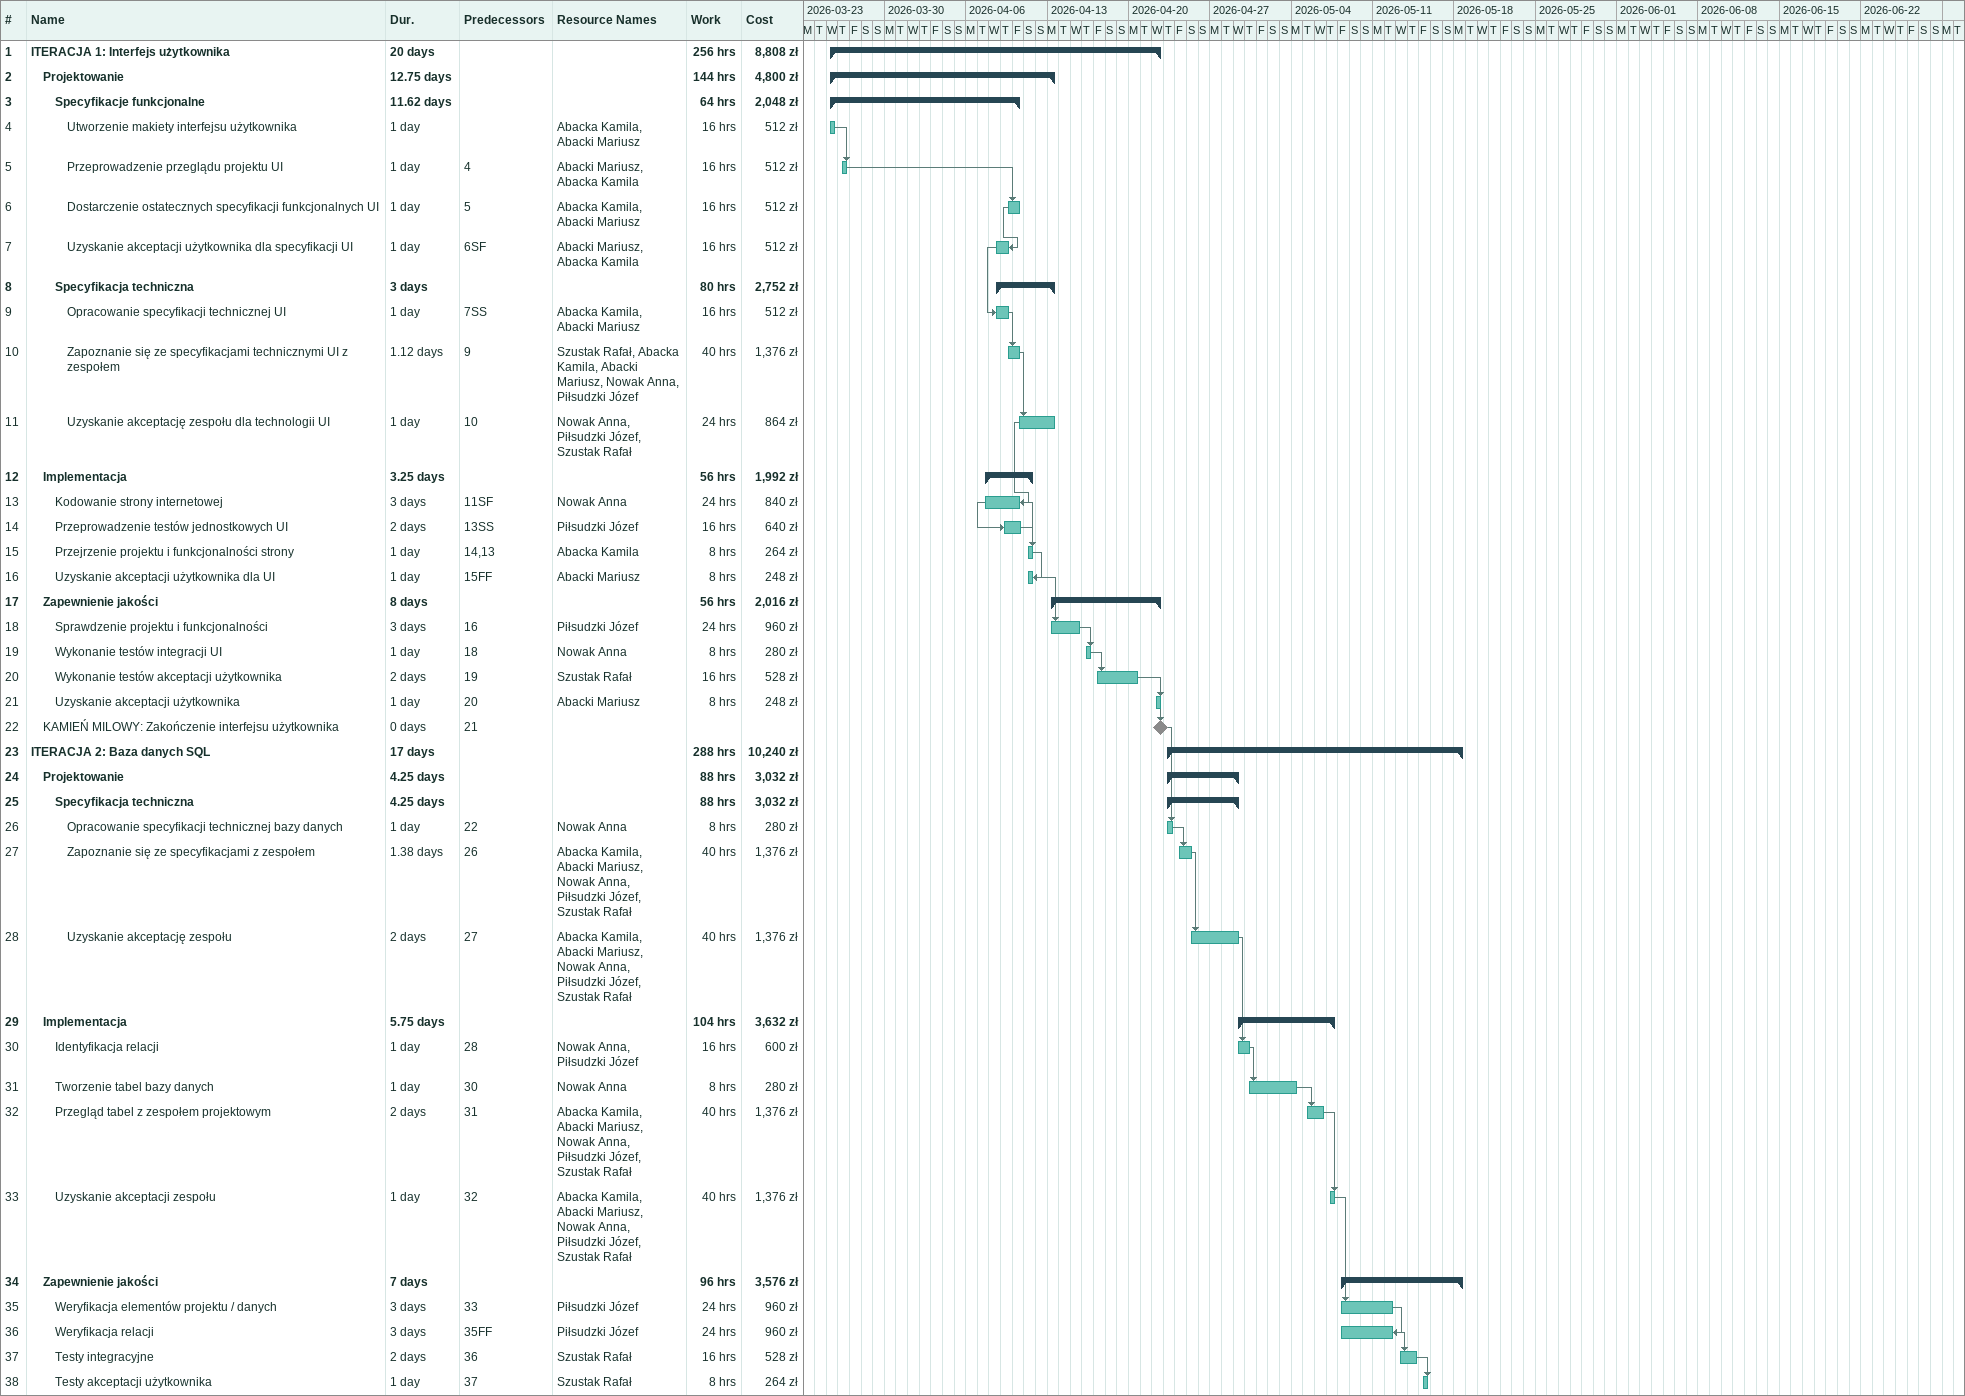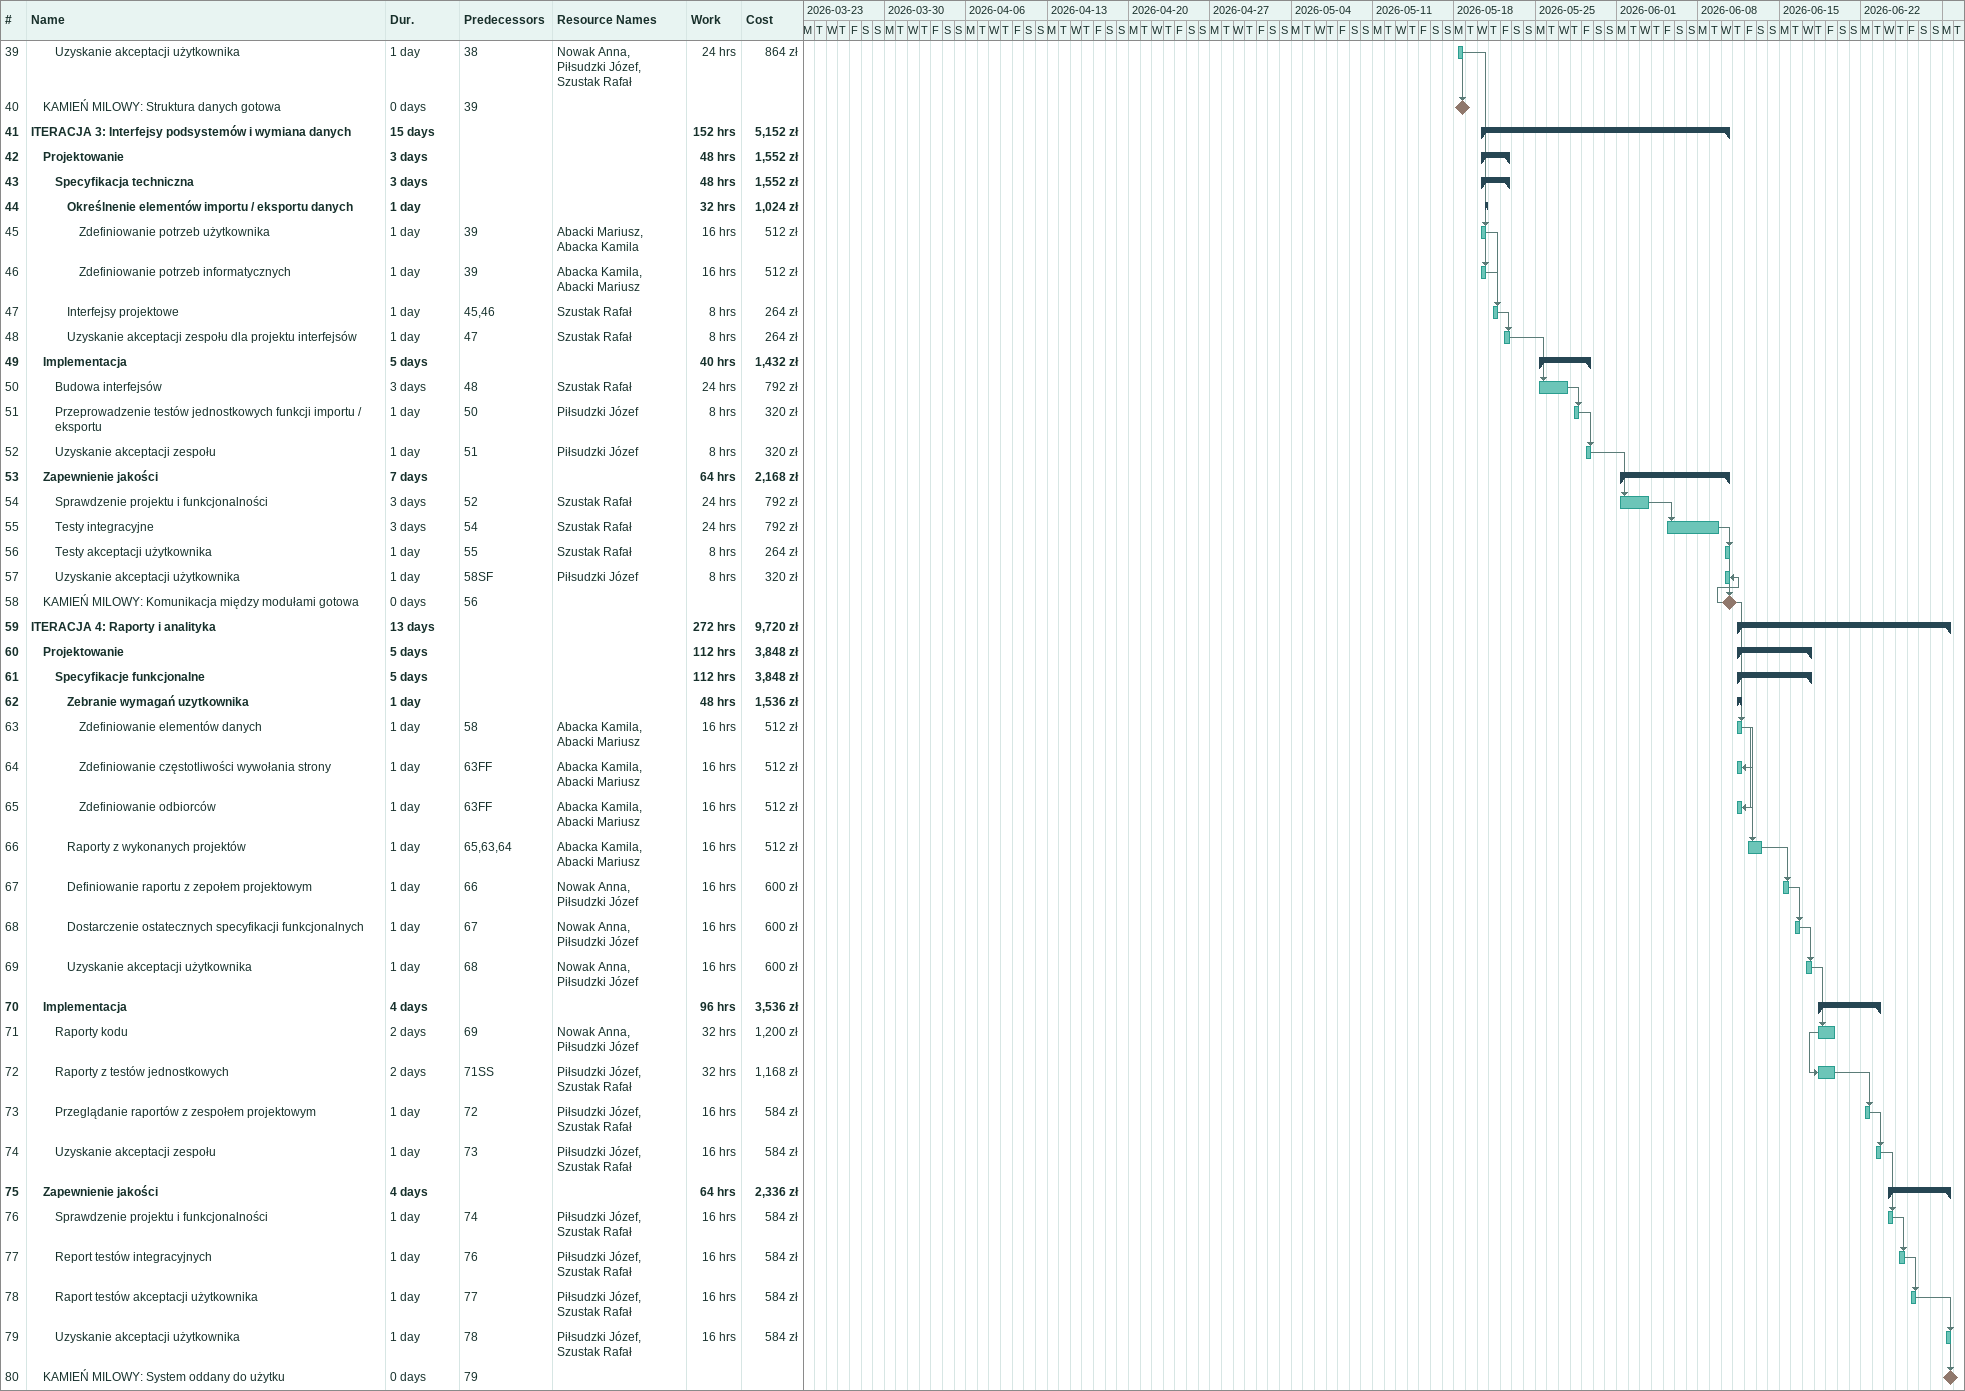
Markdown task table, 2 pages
| ID | Level | Task | Duration | Start | Finish | Predecessors | Resources | Work (h) | Cost (zł) |
|---|---|---|---|---|---|---|---|---|---|
| 1 | 1 | **ITERACJA 1: Interfejs użytkownika** | 20d | 2026-03-25 | 2026-04-22 |  |  | 256 | 8808 |
| 2 | 2 | **Projektowanie** | 12.75d | 2026-03-25 | 2026-04-13 |  |  | 144 | 4800 |
| 3 | 3 | **Specyfikacje funkcjonalne** | 11.62d | 2026-03-25 | 2026-04-10 |  |  | 64 | 2048 |
| 4 | 4 | Utworzenie makiety interfejsu użytkownika | 1d | 2026-03-25 | 2026-03-25 |  | Abacka Kamila, Abacki Mariusz | 16 | 512 |
| 5 | 4 | Przeprowadzenie przeglądu projektu UI | 1d | 2026-03-26 | 2026-03-26 | 4 | Abacki Mariusz, Abacka Kamila | 16 | 512 |
| 6 | 4 | Dostarczenie ostatecznych specyfikacji funkcjonalnych UI | 1d | 2026-04-09 | 2026-04-10 | 5 | Abacka Kamila, Abacki Mariusz | 16 | 512 |
| 7 | 4 | Uzyskanie akceptacji użytkownika dla specyfikacji UI | 1d | 2026-04-08 | 2026-04-09 | 6SF | Abacki Mariusz, Abacka Kamila | 16 | 512 |
| 8 | 3 | **Specyfikacja techniczna** | 3d | 2026-04-08 | 2026-04-13 |  |  | 80 | 2752 |
| 9 | 4 | Opracowanie specyfikacji technicznej UI | 1d | 2026-04-08 | 2026-04-09 | 7SS | Abacka Kamila, Abacki Mariusz | 16 | 512 |
| 10 | 4 | Zapoznanie się ze specyfikacjami technicznymi UI z zespołem | 1.12d | 2026-04-09 | 2026-04-10 | 9 | Szustak Rafał, Abacka Kamila, Abacki Mariusz, Nowak Anna, Piłsudzki Józef | 40 | 1376 |
| 11 | 4 | Uzyskanie akceptację zespołu dla technologii UI | 1d | 2026-04-10 | 2026-04-13 | 10 | Nowak Anna, Piłsudzki Józef, Szustak Rafał | 24 | 864 |
| 12 | 2 | **Implementacja** | 3.25d | 2026-04-07 | 2026-04-11 |  |  | 56 | 1992 |
| 13 | 3 | Kodowanie strony internetowej | 3d | 2026-04-07 | 2026-04-10 | 11SF | Nowak Anna | 24 | 840 |
| 14 | 3 | Przeprowadzenie testów jednostkowych UI | 2d | 2026-04-09 | 2026-04-10 | 13SS | Piłsudzki Józef | 16 | 640 |
| 15 | 3 | Przejrzenie projektu i funkcjonalności strony | 1d | 2026-04-11 | 2026-04-11 | 14, 13 | Abacka Kamila | 8 | 264 |
| 16 | 3 | Uzyskanie akceptacji użytkownika dla UI | 1d | 2026-04-11 | 2026-04-11 | 15FF | Abacki Mariusz | 8 | 248 |
| 17 | 2 | **Zapewnienie jakości** | 8d | 2026-04-13 | 2026-04-22 |  |  | 56 | 2016 |
| 18 | 3 | Sprawdzenie projektu i funkcjonalności | 3d | 2026-04-13 | 2026-04-15 | 16 | Piłsudzki Józef | 24 | 960 |
| 19 | 3 | Wykonanie testów integracji UI | 1d | 2026-04-16 | 2026-04-16 | 18 | Nowak Anna | 8 | 280 |
| 20 | 3 | Wykonanie testów akceptacji użytkownika | 2d | 2026-04-17 | 2026-04-20 | 19 | Szustak Rafał | 16 | 528 |
| 21 | 3 | Uzyskanie akceptacji użytkownika | 1d | 2026-04-22 | 2026-04-22 | 20 | Abacki Mariusz | 8 | 248 |
| 22 | 2 | KAMIEŃ MILOWY: Zakończenie interfejsu użytkownika | 0d | 2026-04-22 | 2026-04-22 | 21 |  |  |  |
| 23 | 1 | **ITERACJA 2: Baza danych SQL** | 17d | 2026-04-23 | 2026-05-18 |  |  | 288 | 10240 |
| 24 | 2 | **Projektowanie** | 4.25d | 2026-04-23 | 2026-04-29 |  |  | 88 | 3032 |
| 25 | 3 | **Specyfikacja techniczna** | 4.25d | 2026-04-23 | 2026-04-29 |  |  | 88 | 3032 |
| 26 | 4 | Opracowanie specyfikacji technicznej bazy danych | 1d | 2026-04-23 | 2026-04-23 | 22 | Nowak Anna | 8 | 280 |
| 27 | 4 | Zapoznanie się ze specyfikacjami z zespołem | 1.38d | 2026-04-24 | 2026-04-25 | 26 | Abacka Kamila, Abacki Mariusz, Nowak Anna, Piłsudzki Józef, Szustak Rafał | 40 | 1376 |
| 28 | 4 | Uzyskanie akceptację zespołu | 2d | 2026-04-25 | 2026-04-29 | 27 | Abacka Kamila, Abacki Mariusz, Nowak Anna, Piłsudzki Józef, Szustak Rafał | 40 | 1376 |
| 29 | 2 | **Implementacja** | 5.75d | 2026-04-29 | 2026-05-07 |  |  | 104 | 3632 |
| 30 | 3 | Identyfikacja relacji | 1d | 2026-04-29 | 2026-04-30 | 28 | Nowak Anna, Piłsudzki Józef | 16 | 600 |
| 31 | 3 | Tworzenie tabel bazy danych | 1d | 2026-04-30 | 2026-05-04 | 30 | Nowak Anna | 8 | 280 |
| 32 | 3 | Przegląd tabel z zespołem projektowym | 2d | 2026-05-05 | 2026-05-06 | 31 | Abacka Kamila, Abacki Mariusz, Nowak Anna, Piłsudzki Józef, Szustak Rafał | 40 | 1376 |
| 33 | 3 | Uzyskanie akceptacji zespołu | 1d | 2026-05-07 | 2026-05-07 | 32 | Abacka Kamila, Abacki Mariusz, Nowak Anna, Piłsudzki Józef, Szustak Rafał | 40 | 1376 |
| 34 | 2 | **Zapewnienie jakości** | 7d | 2026-05-08 | 2026-05-18 |  |  | 96 | 3576 |
| 35 | 3 | Weryfikacja elementów projektu / danych | 3d | 2026-05-08 | 2026-05-12 | 33 | Piłsudzki Józef | 24 | 960 |
| 36 | 3 | Weryfikacja relacji | 3d | 2026-05-08 | 2026-05-12 | 35FF | Piłsudzki Józef | 24 | 960 |
| 37 | 3 | Testy integracyjne | 2d | 2026-05-13 | 2026-05-14 | 36 | Szustak Rafał | 16 | 528 |
| 38 | 3 | Testy akceptacji użytkownika | 1d | 2026-05-15 | 2026-05-15 | 37 | Szustak Rafał | 8 | 264 |
| 39 | 3 | Uzyskanie akceptacji użytkownika | 1d | 2026-05-18 | 2026-05-18 | 38 | Nowak Anna, Piłsudzki Józef, Szustak Rafał | 24 | 864 |
| 40 | 2 | KAMIEŃ MILOWY: Struktura danych gotowa | 0d | 2026-05-18 | 2026-05-18 | 39 |  |  |  |
| 41 | 1 | **ITERACJA 3: Interfejsy podsystemów i wymiana danych** | 15d | 2026-05-20 | 2026-06-10 |  |  | 152 | 5152 |
| 42 | 2 | **Projektowanie** | 3d | 2026-05-20 | 2026-05-22 |  |  | 48 | 1552 |
| 43 | 3 | **Specyfikacja techniczna** | 3d | 2026-05-20 | 2026-05-22 |  |  | 48 | 1552 |
| 44 | 4 | **Określnenie elementów importu / eksportu danych** | 1d | 2026-05-20 | 2026-05-20 |  |  | 32 | 1024 |
| 45 | 5 | Zdefiniowanie potrzeb użytkownika | 1d | 2026-05-20 | 2026-05-20 | 39 | Abacki Mariusz, Abacka Kamila | 16 | 512 |
| 46 | 5 | Zdefiniowanie potrzeb informatycznych | 1d | 2026-05-20 | 2026-05-20 | 39 | Abacka Kamila, Abacki Mariusz | 16 | 512 |
| 47 | 4 | Interfejsy projektowe | 1d | 2026-05-21 | 2026-05-21 | 45, 46 | Szustak Rafał | 8 | 264 |
| 48 | 4 | Uzyskanie akceptacji zespołu dla projektu interfejsów | 1d | 2026-05-22 | 2026-05-22 | 47 | Szustak Rafał | 8 | 264 |
| 49 | 2 | **Implementacja** | 5d | 2026-05-25 | 2026-05-29 |  |  | 40 | 1432 |
| 50 | 3 | Budowa interfejsów | 3d | 2026-05-25 | 2026-05-27 | 48 | Szustak Rafał | 24 | 792 |
| 51 | 3 | Przeprowadzenie testów jednostkowych funkcji importu / eksportu | 1d | 2026-05-28 | 2026-05-28 | 50 | Piłsudzki Józef | 8 | 320 |
| 52 | 3 | Uzyskanie akceptacji zespołu | 1d | 2026-05-29 | 2026-05-29 | 51 | Piłsudzki Józef | 8 | 320 |
| 53 | 2 | **Zapewnienie jakości** | 7d | 2026-06-01 | 2026-06-10 |  |  | 64 | 2168 |
| 54 | 3 | Sprawdzenie projektu i funkcjonalności | 3d | 2026-06-01 | 2026-06-03 | 52 | Szustak Rafał | 24 | 792 |
| 55 | 3 | Testy integracyjne | 3d | 2026-06-05 | 2026-06-09 | 54 | Szustak Rafał | 24 | 792 |
| 56 | 3 | Testy akceptacji użytkownika | 1d | 2026-06-10 | 2026-06-10 | 55 | Szustak Rafał | 8 | 264 |
| 57 | 3 | Uzyskanie akceptacji użytkownika | 1d | 2026-06-10 | 2026-06-10 | 58SF | Piłsudzki Józef | 8 | 320 |
| 58 | 2 | KAMIEŃ MILOWY: Komunikacja między modułami gotowa | 0d | 2026-06-10 | 2026-06-10 | 56 |  |  |  |
| 59 | 1 | **ITERACJA 4: Raporty i analityka** | 13d | 2026-06-11 | 2026-06-29 |  |  | 272 | 9720 |
| 60 | 2 | **Projektowanie** | 5d | 2026-06-11 | 2026-06-17 |  |  | 112 | 3848 |
| 61 | 3 | **Specyfikacje funkcjonalne** | 5d | 2026-06-11 | 2026-06-17 |  |  | 112 | 3848 |
| 62 | 4 | **Zebranie wymagań uzytkownika** | 1d | 2026-06-11 | 2026-06-11 |  |  | 48 | 1536 |
| 63 | 5 | Zdefiniowanie elementów danych | 1d | 2026-06-11 | 2026-06-11 | 58 | Abacka Kamila, Abacki Mariusz | 16 | 512 |
| 64 | 5 | Zdefiniowanie częstotliwości wywołania strony | 1d | 2026-06-11 | 2026-06-11 | 63FF | Abacka Kamila, Abacki Mariusz | 16 | 512 |
| 65 | 5 | Zdefiniowanie odbiorców | 1d | 2026-06-11 | 2026-06-11 | 63FF | Abacka Kamila, Abacki Mariusz | 16 | 512 |
| 66 | 4 | Raporty z wykonanych projektów | 1d | 2026-06-12 | 2026-06-13 | 65, 63, 64 | Abacka Kamila, Abacki Mariusz | 16 | 512 |
| 67 | 4 | Definiowanie raportu z zepołem projektowym | 1d | 2026-06-15 | 2026-06-15 | 66 | Nowak Anna, Piłsudzki Józef | 16 | 600 |
| 68 | 4 | Dostarczenie ostatecznych specyfikacji funkcjonalnych | 1d | 2026-06-16 | 2026-06-16 | 67 | Nowak Anna, Piłsudzki Józef | 16 | 600 |
| 69 | 4 | Uzyskanie akceptacji użytkownika | 1d | 2026-06-17 | 2026-06-17 | 68 | Nowak Anna, Piłsudzki Józef | 16 | 600 |
| 70 | 2 | **Implementacja** | 4d | 2026-06-18 | 2026-06-23 |  |  | 96 | 3536 |
| 71 | 3 | Raporty kodu | 2d | 2026-06-18 | 2026-06-19 | 69 | Nowak Anna, Piłsudzki Józef | 32 | 1200 |
| 72 | 3 | Raporty z testów jednostkowych | 2d | 2026-06-18 | 2026-06-19 | 71SS | Piłsudzki Józef, Szustak Rafał | 32 | 1168 |
| 73 | 3 | Przeglądanie raportów z zespołem projektowym | 1d | 2026-06-22 | 2026-06-22 | 72 | Piłsudzki Józef, Szustak Rafał | 16 | 584 |
| 74 | 3 | Uzyskanie akceptacji zespołu | 1d | 2026-06-23 | 2026-06-23 | 73 | Piłsudzki Józef, Szustak Rafał | 16 | 584 |
| 75 | 2 | **Zapewnienie jakości** | 4d | 2026-06-24 | 2026-06-29 |  |  | 64 | 2336 |
| 76 | 3 | Sprawdzenie projektu i funkcjonalności | 1d | 2026-06-24 | 2026-06-24 | 74 | Piłsudzki Józef, Szustak Rafał | 16 | 584 |
| 77 | 3 | Report testów integracyjnych | 1d | 2026-06-25 | 2026-06-25 | 76 | Piłsudzki Józef, Szustak Rafał | 16 | 584 |
| 78 | 3 | Raport testów akceptacji użytkownika | 1d | 2026-06-26 | 2026-06-26 | 77 | Piłsudzki Józef, Szustak Rafał | 16 | 584 |
| 79 | 3 | Uzyskanie akceptacji użytkownika | 1d | 2026-06-29 | 2026-06-29 | 78 | Piłsudzki Józef, Szustak Rafał | 16 | 584 |
| 80 | 2 | KAMIEŃ MILOWY: System oddany do użytku | 0d | 2026-06-29 | 2026-06-29 | 79 |  |  |  |
